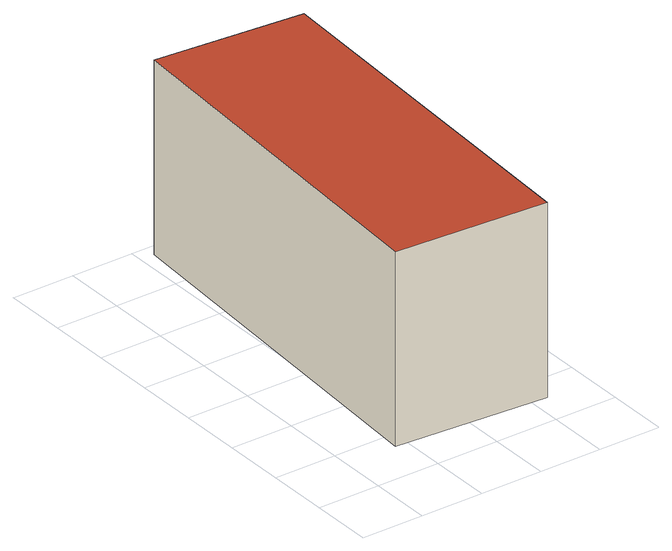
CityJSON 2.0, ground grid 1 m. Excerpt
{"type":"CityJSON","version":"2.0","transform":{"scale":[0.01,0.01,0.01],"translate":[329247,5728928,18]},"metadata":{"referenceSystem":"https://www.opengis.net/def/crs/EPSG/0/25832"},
"CityObjects":{
"building1":{"type":"Building","attributes":{"Geometrietyp2DReferenz":"3000","Gemeindeschluessel":"05170048","function":"31001_3200","roofType":"1000","measuredHeight":3.07},"geometry":[{"type":"Solid","lod":"2","boundaries":[[[[0,1,2,3]],[[4,5,1,0]],[[6,7,5,4]],[[3,2,7,6]],[[4,0,3,6]],[[1,5,7,2]]]],"semantics":{"surfaces":[{"type":"WallSurface"},{"type":"RoofSurface"},{"type":"GroundSurface"}],"values":[[0,0,0,0,1,2]]}}]}
},
"vertices":[
[326,55,394],[326,55,87],[361,660,87],[361,660,394],[81,71,394],[81,71,87],[123,681,394],[123,681,87]
]}
